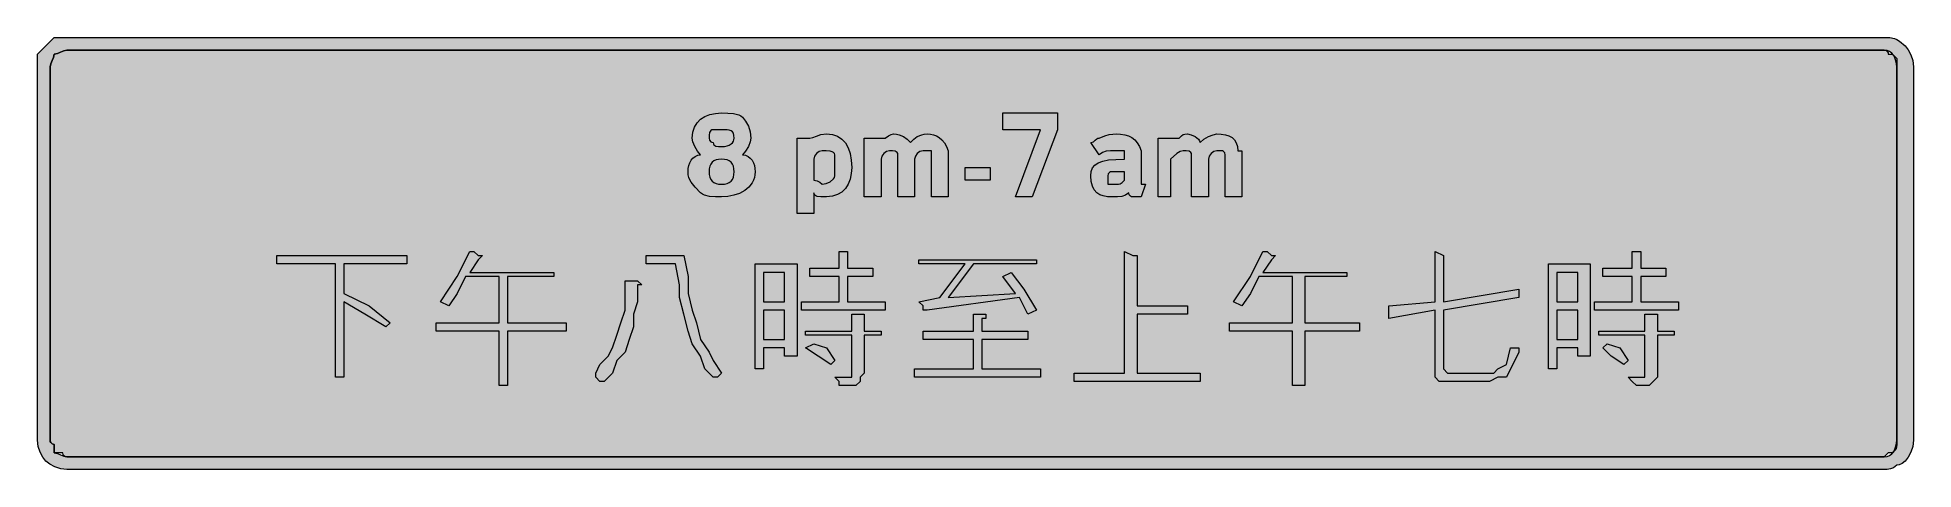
# Model space of a CAD drawing. Header units: metres. Extents: x 16 to 552, y 73 to 197.
import ezdxf

# ---------------------------------------------------------------- set-up
doc = ezdxf.new("R2010")
doc.units = ezdxf.units.M
doc.layers.add('FILL_BLACK_000000', color=7, linetype='Continuous', true_color=0x000000)
doc.layers.add('FILL_WHITE_FFFFFF', color=7, linetype='Continuous', true_color=0xffffff)

msp = doc.modelspace()

# ---------------------------------------------------------------- hatches: boundary and pattern name
at = {"layer": 'FILL_BLACK_000000', "true_color": 0x000000}
h = msp.add_hatch(color=7, dxfattribs=at)
h.dxf.hatch_style = 1
h.paths.add_polyline_path([(545.36, 196.52), (546.75, 196.26), (547.43, 195.97), (548.14, 195.55), (549.75, 194.16), (550.63, 193.05), (551.4, 191.61), (551.94, 189.94), (552.15, 188.16), (552.15, 81.36), (551.94, 79.58), (551.4, 77.91), (550.63, 76.47), (549.75, 75.36), (548.87, 74.67), (548.1, 74.31), (547.35, 74.16), (546.45, 73.47), (545.55, 73.11), (544.65, 72.98), (543.75, 72.96), (24.15, 72.96), (22.37, 73.17), (20.7, 73.71), (19.26, 74.48), (18.15, 75.36), (17.27, 76.47), (16.5, 77.91), (15.96, 79.58), (15.75, 81.36), (15.75, 188.16), (15.75, 191.76), (18.15, 194.16), (20.55, 196.56), (24.15, 196.56), (543.75, 196.56), (545.36, 196.52)])
h.paths.add_polyline_path([(22.35, 192.36), (21.45, 191.95), (20.55, 191.76), (20.36, 190.86), (19.95, 189.96), (19.54, 189.06), (19.35, 188.16), (19.35, 81.36), (19.4, 80.96), (19.54, 80.67), (19.95, 80.31), (20.55, 80.16), (20.55, 77.76), (21.45, 77.57), (22.35, 77.16), (23.25, 76.75), (24.15, 76.56), (543.75, 76.56), (544.59, 76.67), (545.32, 76.97), (545.94, 77.45), (546.45, 78.06), (546.84, 78.79), (547.13, 79.6), (547.29, 80.46), (547.35, 81.36), (547.35, 188.16), (547.29, 189.06), (547.13, 189.92), (546.84, 190.73), (546.45, 191.46), (545.94, 192.07), (545.32, 192.55), (544.59, 192.85), (543.75, 192.96), (24.15, 192.96), (23.25, 192.77), (22.35, 192.36)], flags=16)
h = msp.add_hatch(color=7, dxfattribs=at)
h.dxf.hatch_style = 1
h.paths.add_polyline_path([(206.46, 151.47), (205.85, 151.76), (205.35, 152.16), (203.77, 153.77), (202.65, 155.16), (202.26, 155.84), (201.97, 156.55), (201.81, 157.31), (201.75, 158.16), (201.81, 159.06), (201.97, 159.92), (202.26, 160.73), (202.65, 161.46), (203.16, 162.07), (203.77, 162.55), (204.51, 162.85), (205.35, 162.96), (204.47, 164.05), (203.7, 165.36), (203.16, 166.67), (202.95, 167.76), (203.11, 169.45), (203.59, 170.91), (204.34, 172.15), (205.35, 173.16), (206.58, 173.95), (208.01, 174.51), (209.61, 174.85), (211.35, 174.96), (213.13, 174.94), (214.8, 174.81), (216.24, 174.45), (216.85, 174.16), (217.35, 173.76), (218.23, 172.65), (219, 171.21), (219.54, 169.54), (219.75, 167.76), (219.54, 166.67), (219, 165.36), (218.23, 164.05), (217.35, 162.96), (218.19, 162.85), (218.92, 162.55), (219.54, 162.07), (220.05, 161.46), (220.44, 160.73), (220.72, 159.92), (220.89, 159.06), (220.95, 158.16), (220.89, 157.29), (220.73, 156.47), (220.48, 155.71), (220.12, 155.01), (219.18, 153.77), (217.95, 152.76), (216.5, 151.97), (214.87, 151.41), (213.14, 151.07), (211.35, 150.96), (209.57, 150.98), (207.9, 151.11), (206.46, 151.47)])
h.paths.add_polyline_path([(214.44, 169.57), (214.05, 169.86), (213.54, 170.03), (212.92, 170.12), (211.35, 170.16), (208.95, 170.16), (208.55, 170.11), (208.26, 169.95), (207.9, 169.41), (207.77, 168.64), (207.75, 167.76), (207.9, 167.16), (208.26, 166.75), (208.55, 166.61), (208.95, 166.56), (209, 166.16), (209.16, 165.87), (209.7, 165.51), (210.47, 165.38), (211.35, 165.36), (212.19, 165.41), (212.92, 165.57), (213.54, 165.8), (214.05, 166.11), (214.44, 166.47), (214.72, 166.88), (214.89, 167.31), (214.95, 167.76), (214.89, 168.55), (214.72, 169.15), (214.44, 169.57)], flags=16)
h.paths.add_polyline_path([(209.77, 161.53), (209.16, 161.25), (208.65, 160.86), (208.26, 160.35), (207.97, 159.73), (207.81, 159), (207.75, 158.16), (207.81, 157.32), (207.98, 156.58), (208.26, 155.97), (208.65, 155.46), (209.16, 155.07), (209.77, 154.78), (210.51, 154.62), (211.35, 154.56), (212.19, 154.62), (212.92, 154.78), (213.54, 155.07), (214.05, 155.46), (214.44, 155.97), (214.72, 156.58), (214.89, 157.32), (214.95, 158.16), (214.89, 159), (214.72, 159.73), (214.44, 160.35), (214.05, 160.86), (213.54, 161.25), (212.92, 161.53), (212.19, 161.7), (211.35, 161.76), (210.51, 161.7), (209.77, 161.53)], flags=16)
h = msp.add_hatch(color=7, dxfattribs=at)
h.dxf.hatch_style = 1
h.paths.add_polyline_path([(302.55, 170.16), (291.75, 170.16), (291.75, 174.96), (307.35, 174.96), (307.35, 170.16), (300.15, 150.96), (295.35, 150.96), (302.55, 170.16)])
h = msp.add_hatch(color=7, dxfattribs=at)
h.dxf.hatch_style = 1
h.paths.add_polyline_path([(238.5, 168.36), (239.76, 168.77), (241.35, 168.96), (243.04, 168.79), (244.5, 168.3), (245.74, 167.5), (246.75, 166.41), (247.54, 165.03), (248.1, 163.39), (248.44, 161.5), (248.55, 159.36), (248.44, 157.62), (248.1, 156.02), (247.54, 154.59), (246.75, 153.36), (245.74, 152.35), (244.5, 151.6), (243.04, 151.12), (241.35, 150.96), (239.77, 150.98), (238.65, 151.11), (238.26, 151.25), (237.98, 151.47), (237.81, 151.76), (237.75, 152.16), (237.75, 146.16), (232.95, 146.16), (232.95, 167.76), (236.55, 167.76), (237.47, 167.95), (238.5, 168.36)])
h.paths.add_polyline_path([(242.4, 155.31), (243.36, 156.08), (243.64, 156.51), (243.75, 156.96), (243.75, 158.16), (243.75, 161.76), (243.75, 162.96), (243.64, 163.36), (243.36, 163.65), (242.93, 163.87), (242.4, 164.01), (241.22, 164.14), (240.15, 164.16), (239.27, 163.95), (238.5, 163.41), (237.96, 162.64), (237.75, 161.76), (237.75, 158.16), (237.75, 155.76), (238.63, 155.57), (239.4, 155.16), (240.15, 154.56), (241.22, 154.77), (242.4, 155.31)], flags=16)
h = msp.add_hatch(color=7, dxfattribs=at)
h.dxf.hatch_style = 1
h.paths.add_polyline_path([(261.75, 150.96), (261.75, 162.96), (261.7, 163.36), (261.54, 163.65), (261, 164.01), (260.23, 164.14), (259.35, 164.16), (258.47, 163.95), (257.7, 163.41), (257.16, 162.64), (256.95, 161.76), (256.95, 150.96), (252.15, 150.96), (252.15, 167.76), (256.95, 167.76), (258.15, 167.76), (259.03, 168.45), (259.8, 168.81), (260.55, 168.96), (261.4, 168.91), (262.14, 168.75), (263.4, 168.21), (264.43, 167.44), (265.35, 166.56), (266.27, 167.44), (267.3, 168.21), (268.56, 168.75), (269.3, 168.91), (270.15, 168.96), (271.05, 168.9), (271.93, 168.72), (272.79, 168.39), (273.6, 167.91), (274.36, 167.26), (275.04, 166.43), (275.65, 165.4), (276.15, 164.16), (276.15, 162.96), (276.15, 150.96), (271.35, 150.96), (271.35, 162.96), (271.35, 164.16), (268.95, 164.16), (268.07, 163.95), (267.3, 163.41), (266.76, 162.64), (266.55, 161.76), (266.55, 150.96), (261.75, 150.96)])
h = msp.add_hatch(color=7, dxfattribs=at)
h.dxf.hatch_style = 1
h.paths.add_polyline_path([(326.55, 164.16), (325.35, 164.16), (324.15, 164.16), (322.56, 164.14), (321.3, 164.01), (320.27, 163.65), (319.35, 162.96), (316.95, 166.56), (317.35, 166.61), (317.66, 166.75), (318.15, 167.16), (318.64, 167.57), (318.95, 167.71), (319.35, 167.76), (320.94, 168.45), (322.2, 168.81), (323.23, 168.94), (324.15, 168.96), (325.44, 168.9), (326.62, 168.72), (327.69, 168.39), (328.65, 167.91), (329.49, 167.26), (330.22, 166.43), (330.84, 165.4), (331.35, 164.16), (331.35, 155.76), (331.35, 154.56), (332.55, 154.56), (331.35, 150.96), (328.95, 150.96), (328.55, 151.01), (328.26, 151.15), (327.9, 151.56), (327.75, 152.16), (326.83, 151.47), (325.8, 151.11), (324.54, 150.98), (322.95, 150.96), (321.66, 151.02), (320.49, 151.22), (319.47, 151.59), (318.6, 152.16), (317.9, 152.95), (317.38, 154), (317.06, 155.32), (316.95, 156.96), (317.07, 158.2), (317.44, 159.23), (318.09, 160.06), (319.05, 160.71), (320.35, 161.19), (322.01, 161.52), (324.07, 161.7), (326.55, 161.76), (326.55, 162.96), (326.55, 164.16)])
h.paths.add_polyline_path([(325.35, 154.71), (325.84, 155.07), (326.55, 155.76), (326.55, 158.16), (322.95, 158.16), (322.55, 158.11), (322.26, 157.97), (321.9, 157.56), (321.75, 156.96), (321.75, 154.56), (324.15, 154.56), (324.86, 154.58), (325.35, 154.71)], flags=16)
h = msp.add_hatch(color=7, dxfattribs=at)
h.dxf.hatch_style = 1
h.paths.add_polyline_path([(345.75, 150.96), (345.75, 162.96), (345.7, 163.36), (345.54, 163.65), (345, 164.01), (344.23, 164.14), (343.35, 164.16), (342.45, 163.95), (341.55, 163.41), (339.75, 161.76), (339.75, 150.96), (336.15, 150.96), (336.15, 167.76), (339.75, 167.76), (342.15, 167.76), (342.86, 168.45), (343.35, 168.81), (343.84, 168.94), (344.55, 168.96), (345.62, 168.75), (346.8, 168.21), (347.76, 167.44), (348.04, 167.01), (348.15, 166.56), (349.24, 167.44), (350.55, 168.21), (351.86, 168.75), (352.95, 168.96), (354.24, 168.9), (355.41, 168.72), (356.43, 168.39), (357.3, 167.91), (358, 167.26), (358.52, 166.43), (358.84, 165.4), (358.95, 164.16), (360.15, 164.16), (360.15, 162.96), (360.15, 150.96), (355.35, 150.96), (355.35, 162.96), (355.2, 163.56), (354.84, 163.97), (354.55, 164.11), (354.15, 164.16), (352.95, 164.16), (352.07, 163.95), (351.3, 163.41), (350.76, 162.64), (350.55, 161.76), (350.55, 150.96), (345.75, 150.96)])
h = msp.add_hatch(color=7, dxfattribs=at)
h.dxf.hatch_style = 1
h.paths.add_polyline_path([(288.15, 159.36), (288.15, 155.76), (280.95, 155.76), (280.95, 159.36), (288.15, 159.36)])
h = msp.add_hatch(color=7, dxfattribs=at)
h.dxf.hatch_style = 1
h.paths.add_polyline_path([(121.35, 134.16), (121.35, 131.76), (103.35, 131.76), (103.35, 123.36), (110.55, 119.76), (116.55, 114.96), (115.35, 113.76), (109.35, 117.36), (103.35, 120.96), (103.35, 99.36), (100.95, 99.36), (100.95, 131.76), (84.15, 131.76), (84.15, 134.16), (121.35, 134.16)])
h = msp.add_hatch(color=7, dxfattribs=at)
h.dxf.hatch_style = 1
h.paths.add_polyline_path([(163.35, 128.16), (150.15, 128.16), (150.15, 114.96), (166.95, 114.96), (166.95, 112.56), (150.15, 112.56), (150.15, 96.96), (147.75, 96.96), (147.75, 112.56), (129.75, 112.56), (129.75, 114.96), (147.75, 114.96), (147.75, 128.16), (138.15, 128.16), (135.75, 123.36), (133.35, 119.76), (130.95, 120.96), (135.75, 128.16), (139.35, 135.36), (140.55, 135.36), (141.75, 134.16), (142.95, 134.16), (141.75, 132.96), (139.35, 129.36), (163.35, 129.36), (163.35, 128.16)])
h = msp.add_hatch(color=7, dxfattribs=at)
h.dxf.hatch_style = 1
h.paths.add_polyline_path([(201.75, 128.16), (201.75, 123.36), (202.95, 118.56), (204.15, 114.96), (205.35, 110.16), (207.75, 106.56), (208.95, 104.16), (211.35, 100.56), (210.15, 99.36), (208.95, 99.36), (206.55, 101.76), (205.35, 105.36), (202.95, 108.96), (201.75, 112.56), (200.55, 117.36), (199.35, 122.16), (199.35, 125.76), (198.15, 131.76), (189.75, 131.76), (189.75, 134.16), (200.55, 134.16), (201.75, 128.16)])
h = msp.add_hatch(color=7, dxfattribs=at)
h.dxf.hatch_style = 1
h.paths.add_polyline_path([(258.15, 120.96), (258.15, 118.56), (256.95, 118.56), (234.15, 118.56), (234.15, 120.96), (243.75, 120.96), (244.95, 120.96), (244.95, 128.16), (243.75, 128.16), (237.75, 128.16), (236.55, 128.16), (236.55, 130.56), (237.75, 130.56), (243.75, 130.56), (244.95, 130.56), (244.95, 135.36), (246.15, 135.36), (247.35, 135.36), (247.35, 134.16), (247.35, 130.56), (254.55, 130.56), (254.55, 128.16), (247.35, 128.16), (247.35, 120.96), (256.95, 120.96), (258.15, 120.96)])
h = msp.add_hatch(color=7, dxfattribs=at)
h.dxf.hatch_style = 1
h.paths.add_polyline_path([(330.15, 117.36), (330.15, 100.56), (348.15, 100.56), (348.15, 98.16), (312.15, 98.16), (312.15, 100.56), (326.55, 100.56), (326.55, 135.36), (328.95, 134.16), (330.15, 134.16), (330.15, 132.96), (330.15, 119.76), (344.55, 119.76), (344.55, 117.36), (330.15, 117.36)])
h = msp.add_hatch(color=7, dxfattribs=at)
h.dxf.hatch_style = 1
h.paths.add_polyline_path([(390.15, 128.16), (378.15, 128.16), (378.15, 114.96), (393.75, 114.96), (393.75, 112.56), (378.15, 112.56), (378.15, 96.96), (374.55, 96.96), (374.55, 112.56), (356.55, 112.56), (356.55, 114.96), (374.55, 114.96), (374.55, 128.16), (364.95, 128.16), (362.55, 123.36), (360.15, 119.76), (357.75, 120.96), (362.55, 128.16), (366.15, 135.36), (367.35, 135.36), (368.55, 134.16), (369.75, 134.16), (368.55, 132.96), (366.15, 129.36), (390.15, 129.36), (390.15, 128.16)])
h = msp.add_hatch(color=7, dxfattribs=at)
h.dxf.hatch_style = 1
h.paths.add_polyline_path([(415.35, 120.96), (415.35, 135.36), (417.75, 134.16), (417.75, 132.96), (417.75, 120.96), (439.35, 124.56), (439.35, 122.16), (417.75, 118.56), (417.75, 101.76), (418.95, 100.56), (421.35, 100.56), (432.15, 100.56), (433.35, 101.76), (435.75, 102.96), (436.95, 107.76), (439.35, 107.76), (439.35, 106.56), (438.15, 104.16), (436.95, 101.76), (435.75, 99.36), (433.35, 99.36), (430.95, 98.16), (417.75, 98.16), (416.55, 98.16), (415.35, 99.36), (415.35, 100.56), (415.35, 101.76), (415.35, 118.56), (402.15, 116.16), (402.15, 119.76), (415.35, 120.96)])
h = msp.add_hatch(color=7, dxfattribs=at)
h.dxf.hatch_style = 1
h.paths.add_polyline_path([(484.95, 120.96), (484.95, 118.56), (483.75, 118.56), (460.95, 118.56), (460.95, 120.96), (470.55, 120.96), (471.75, 120.96), (471.75, 128.16), (470.55, 128.16), (464.55, 128.16), (463.35, 128.16), (463.35, 130.56), (464.55, 130.56), (470.55, 130.56), (471.75, 130.56), (471.75, 135.36), (472.95, 135.36), (474.15, 135.36), (474.15, 134.16), (474.15, 130.56), (481.35, 130.56), (481.35, 128.16), (474.15, 128.16), (474.15, 120.96), (483.75, 120.96), (484.95, 120.96)])
h = msp.add_hatch(color=7, dxfattribs=at)
h.dxf.hatch_style = 1
h.paths.add_polyline_path([(231.75, 131.76), (232.95, 131.76), (232.95, 105.36), (231.75, 105.36), (230.55, 105.36), (229.35, 105.36), (229.35, 107.76), (223.35, 107.76), (223.35, 102.96), (223.35, 101.76), (220.95, 101.76), (220.95, 102.96), (220.95, 131.76), (231.75, 131.76)])
h.paths.add_polyline_path([(229.35, 118.56), (223.35, 118.56), (223.35, 110.16), (229.35, 110.16), (229.35, 118.56)], flags=16)
h.paths.add_polyline_path([(229.35, 129.36), (223.35, 129.36), (223.35, 120.96), (229.35, 120.96), (229.35, 129.36)], flags=16)
h = msp.add_hatch(color=7, dxfattribs=at)
h.dxf.hatch_style = 1
h.paths.add_polyline_path([(294.15, 129.36), (297.75, 124.56), (301.35, 118.56), (298.95, 117.36), (296.55, 122.16), (270.15, 118.56), (268.95, 118.56), (268.95, 119.76), (267.75, 120.96), (273.75, 122.16), (280.95, 131.76), (267.75, 131.76), (267.75, 132.96), (301.35, 132.96), (301.35, 131.76), (283.35, 131.76), (276.15, 122.16), (295.35, 123.36), (291.75, 128.16), (294.15, 129.36)])
h = msp.add_hatch(color=7, dxfattribs=at)
h.dxf.hatch_style = 1
h.paths.add_polyline_path([(458.55, 131.76), (459.75, 131.76), (459.75, 105.36), (458.55, 105.36), (457.35, 105.36), (456.15, 105.36), (456.15, 107.76), (450.15, 107.76), (450.15, 102.96), (450.15, 101.76), (447.75, 101.76), (447.75, 102.96), (447.75, 131.76), (458.55, 131.76)])
h.paths.add_polyline_path([(456.15, 118.56), (450.15, 118.56), (450.15, 110.16), (456.15, 110.16), (456.15, 118.56)], flags=16)
h.paths.add_polyline_path([(456.15, 129.36), (450.15, 129.36), (450.15, 120.96), (456.15, 120.96), (456.15, 129.36)], flags=16)
h = msp.add_hatch(color=7, dxfattribs=at)
h.dxf.hatch_style = 1
h.paths.add_polyline_path([(175.35, 100.56), (176.55, 102.96), (178.95, 105.36), (180.15, 107.76), (181.35, 111.36), (182.55, 114.96), (183.75, 118.56), (183.75, 122.16), (183.75, 126.96), (187.35, 126.96), (188.55, 125.76), (187.35, 125.76), (187.35, 120.96), (186.15, 117.36), (186.15, 113.76), (184.95, 110.16), (183.75, 106.56), (181.35, 104.16), (180.15, 100.56), (177.75, 98.16), (176.55, 98.16), (175.35, 99.36), (175.35, 100.56)])
h = msp.add_hatch(color=7, dxfattribs=at)
h.dxf.hatch_style = 1
h.paths.add_polyline_path([(249.75, 117.36), (250.95, 117.36), (252.15, 117.36), (252.15, 116.16), (252.15, 113.76), (252.15, 112.56), (255.75, 112.56), (256.95, 112.56), (256.95, 111.36), (255.75, 111.36), (252.15, 111.36), (252.15, 110.16), (252.15, 100.56), (250.95, 99.36), (250.95, 98.16), (249.75, 96.96), (244.95, 96.96), (244.95, 98.16), (243.75, 99.36), (244.95, 99.36), (248.55, 99.36), (248.55, 100.56), (248.55, 101.76), (248.55, 110.16), (248.55, 111.36), (235.35, 111.36), (235.35, 112.56), (248.55, 112.56), (248.55, 113.76), (248.55, 117.36), (249.75, 117.36)])
h = msp.add_hatch(color=7, dxfattribs=at)
h.dxf.hatch_style = 1
h.paths.add_polyline_path([(302.55, 101.76), (302.55, 99.36), (266.55, 99.36), (266.55, 101.76), (283.35, 101.76), (283.35, 110.16), (268.95, 110.16), (268.95, 112.56), (283.35, 112.56), (283.35, 117.36), (285.75, 117.36), (286.95, 117.36), (286.95, 116.16), (285.75, 116.16), (285.75, 112.56), (298.95, 112.56), (298.95, 110.16), (285.75, 110.16), (285.75, 101.76), (302.55, 101.76)])
h = msp.add_hatch(color=7, dxfattribs=at)
h.dxf.hatch_style = 1
h.paths.add_polyline_path([(476.55, 117.36), (477.75, 117.36), (478.95, 117.36), (478.95, 116.16), (478.95, 113.76), (478.95, 112.56), (482.55, 112.56), (483.75, 112.56), (483.75, 111.36), (482.55, 111.36), (478.95, 111.36), (478.95, 110.16), (478.95, 100.56), (478.95, 99.36), (477.75, 98.16), (476.55, 96.96), (472.95, 96.96), (471.75, 98.16), (470.55, 99.36), (471.75, 99.36), (475.35, 99.36), (475.35, 100.56), (475.35, 101.76), (475.35, 110.16), (475.35, 111.36), (462.15, 111.36), (462.15, 112.56), (475.35, 112.56), (475.35, 113.76), (475.35, 117.36), (476.55, 117.36)])
h = msp.add_hatch(color=7, dxfattribs=at)
h.dxf.hatch_style = 1
h.paths.add_polyline_path([(241.35, 107.76), (243.75, 104.16), (242.55, 102.96), (238.95, 105.36), (235.35, 107.76), (237.75, 108.96), (241.35, 107.76)])
h = msp.add_hatch(color=7, dxfattribs=at)
h.dxf.hatch_style = 1
h.paths.add_polyline_path([(468.15, 107.76), (470.55, 104.16), (469.35, 102.96), (465.75, 105.36), (463.35, 107.76), (464.55, 108.96), (468.15, 107.76)])
at = {"layer": 'FILL_WHITE_FFFFFF', "true_color": 0xffffff}
h = msp.add_hatch(color=7, dxfattribs=at)
h.dxf.hatch_style = 1
h.paths.add_polyline_path([(544.35, 192.81), (544.76, 192.45), (544.9, 192.16), (544.95, 191.76), (546.15, 191.76), (547.35, 190.56), (547.35, 188.16), (547.35, 81.36), (547.35, 80.16), (547.33, 79.45), (547.2, 78.96), (546.84, 78.47), (546.15, 77.76), (544.95, 77.76), (543.75, 76.56), (24.15, 76.56), (23.75, 76.61), (23.46, 76.75), (23.1, 77.16), (22.95, 77.76), (20.55, 77.76), (20.55, 80.16), (19.95, 80.31), (19.54, 80.67), (19.4, 80.96), (19.35, 81.36), (19.35, 188.16), (19.54, 189.06), (19.95, 189.96), (20.36, 190.86), (20.55, 191.76), (21.45, 191.95), (22.35, 192.36), (23.25, 192.77), (24.15, 192.96), (543.75, 192.96), (544.35, 192.81)])

# ---------------------------------------------------------------- linework, layer by layer
at = {"layer": 'FILL_BLACK_000000', "lineweight": 0, "true_color": 0x000000}
for points in [[(545.36, 196.52), (546.75, 196.26), (547.43, 195.97), (548.14, 195.55), (549.75, 194.16), (550.63, 193.05), (551.4, 191.61), (551.94, 189.94), (552.15, 188.16), (552.15, 81.36), (551.94, 79.58), (551.4, 77.91), (550.63, 76.47), (549.75, 75.36), (548.87, 74.67), (548.1, 74.31), (547.35, 74.16), (546.45, 73.47), (545.55, 73.11), (544.65, 72.98), (543.75, 72.96), (24.15, 72.96), (22.37, 73.17), (20.7, 73.71), (19.26, 74.48), (18.15, 75.36), (17.27, 76.47), (16.5, 77.91), (15.96, 79.58), (15.75, 81.36), (15.75, 188.16), (15.75, 191.76), (18.15, 194.16), (20.55, 196.56), (24.15, 196.56), (543.75, 196.56)], [(22.35, 192.36), (21.45, 191.95), (20.55, 191.76), (20.36, 190.86), (19.95, 189.96), (19.54, 189.06), (19.35, 188.16), (19.35, 81.36), (19.4, 80.96), (19.54, 80.67), (19.95, 80.31), (20.55, 80.16), (20.55, 77.76), (21.45, 77.57), (22.35, 77.16), (23.25, 76.75), (24.15, 76.56), (543.75, 76.56), (544.59, 76.67), (545.32, 76.97), (545.94, 77.45), (546.45, 78.06), (546.84, 78.79), (547.13, 79.6), (547.29, 80.46), (547.35, 81.36), (547.35, 188.16), (547.29, 189.06), (547.13, 189.92), (546.84, 190.73), (546.45, 191.46), (545.94, 192.07), (545.32, 192.55), (544.59, 192.85), (543.75, 192.96), (24.15, 192.96), (23.25, 192.77)], [(206.46, 151.47), (205.85, 151.76), (205.35, 152.16), (203.77, 153.77), (202.65, 155.16), (202.26, 155.84), (201.97, 156.55), (201.81, 157.31), (201.75, 158.16), (201.81, 159.06), (201.97, 159.92), (202.26, 160.73), (202.65, 161.46), (203.16, 162.07), (203.77, 162.55), (204.51, 162.85), (205.35, 162.96), (204.47, 164.05), (203.7, 165.36), (203.16, 166.67), (202.95, 167.76), (203.11, 169.45), (203.59, 170.91), (204.34, 172.15), (205.35, 173.16), (206.58, 173.95), (208.01, 174.51), (209.61, 174.85), (211.35, 174.96), (213.13, 174.94), (214.8, 174.81), (216.24, 174.45), (216.85, 174.16), (217.35, 173.76), (218.23, 172.65), (219, 171.21), (219.54, 169.54), (219.75, 167.76), (219.54, 166.67), (219, 165.36), (218.23, 164.05), (217.35, 162.96), (218.19, 162.85), (218.92, 162.55), (219.54, 162.07), (220.05, 161.46), (220.44, 160.73), (220.72, 159.92), (220.89, 159.06), (220.95, 158.16), (220.89, 157.29), (220.73, 156.47), (220.48, 155.71), (220.12, 155.01), (219.18, 153.77), (217.95, 152.76), (216.5, 151.97), (214.87, 151.41), (213.14, 151.07), (211.35, 150.96), (209.57, 150.98), (207.9, 151.11)], [(302.55, 170.16), (291.75, 170.16), (291.75, 174.96), (307.35, 174.96), (307.35, 170.16), (300.15, 150.96), (295.35, 150.96)], [(214.44, 169.57), (214.05, 169.86), (213.54, 170.03), (212.92, 170.12), (211.35, 170.16), (208.95, 170.16), (208.55, 170.11), (208.26, 169.95), (207.9, 169.41), (207.77, 168.64), (207.75, 167.76), (207.9, 167.16), (208.26, 166.75), (208.55, 166.61), (208.95, 166.56), (209, 166.16), (209.16, 165.87), (209.7, 165.51), (210.47, 165.38), (211.35, 165.36), (212.19, 165.41), (212.92, 165.57), (213.54, 165.8), (214.05, 166.11), (214.44, 166.47), (214.72, 166.88), (214.89, 167.31), (214.95, 167.76), (214.89, 168.55), (214.72, 169.15)], [(238.5, 168.36), (239.76, 168.77), (241.35, 168.96), (243.04, 168.79), (244.5, 168.3), (245.74, 167.5), (246.75, 166.41), (247.54, 165.03), (248.1, 163.39), (248.44, 161.5), (248.55, 159.36), (248.44, 157.62), (248.1, 156.02), (247.54, 154.59), (246.75, 153.36), (245.74, 152.35), (244.5, 151.6), (243.04, 151.12), (241.35, 150.96), (239.77, 150.98), (238.65, 151.11), (238.26, 151.25), (237.98, 151.47), (237.81, 151.76), (237.75, 152.16), (237.75, 146.16), (232.95, 146.16), (232.95, 167.76), (236.55, 167.76), (237.47, 167.95)], [(261.75, 150.96), (261.75, 162.96), (261.7, 163.36), (261.54, 163.65), (261, 164.01), (260.23, 164.14), (259.35, 164.16), (258.47, 163.95), (257.7, 163.41), (257.16, 162.64), (256.95, 161.76), (256.95, 150.96), (252.15, 150.96), (252.15, 167.76), (256.95, 167.76), (258.15, 167.76), (259.03, 168.45), (259.8, 168.81), (260.55, 168.96), (261.4, 168.91), (262.14, 168.75), (263.4, 168.21), (264.43, 167.44), (265.35, 166.56), (266.27, 167.44), (267.3, 168.21), (268.56, 168.75), (269.3, 168.91), (270.15, 168.96), (271.05, 168.9), (271.93, 168.72), (272.79, 168.39), (273.6, 167.91), (274.36, 167.26), (275.04, 166.43), (275.65, 165.4), (276.15, 164.16), (276.15, 162.96), (276.15, 150.96), (271.35, 150.96), (271.35, 162.96), (271.35, 164.16), (268.95, 164.16), (268.07, 163.95), (267.3, 163.41), (266.76, 162.64), (266.55, 161.76), (266.55, 150.96)], [(326.55, 164.16), (325.35, 164.16), (324.15, 164.16), (322.56, 164.14), (321.3, 164.01), (320.27, 163.65), (319.35, 162.96), (316.95, 166.56), (317.35, 166.61), (317.66, 166.75), (318.15, 167.16), (318.64, 167.57), (318.95, 167.71), (319.35, 167.76), (320.94, 168.45), (322.2, 168.81), (323.23, 168.94), (324.15, 168.96), (325.44, 168.9), (326.62, 168.72), (327.69, 168.39), (328.65, 167.91), (329.49, 167.26), (330.22, 166.43), (330.84, 165.4), (331.35, 164.16), (331.35, 155.76), (331.35, 154.56), (332.55, 154.56), (331.35, 150.96), (328.95, 150.96), (328.55, 151.01), (328.26, 151.15), (327.9, 151.56), (327.75, 152.16), (326.83, 151.47), (325.8, 151.11), (324.54, 150.98), (322.95, 150.96), (321.66, 151.02), (320.49, 151.22), (319.47, 151.59), (318.6, 152.16), (317.9, 152.95), (317.38, 154), (317.06, 155.32), (316.95, 156.96), (317.07, 158.2), (317.44, 159.23), (318.09, 160.06), (319.05, 160.71), (320.35, 161.19), (322.01, 161.52), (324.07, 161.7), (326.55, 161.76), (326.55, 162.96)], [(345.75, 150.96), (345.75, 162.96), (345.7, 163.36), (345.54, 163.65), (345, 164.01), (344.23, 164.14), (343.35, 164.16), (342.45, 163.95), (341.55, 163.41), (339.75, 161.76), (339.75, 150.96), (336.15, 150.96), (336.15, 167.76), (339.75, 167.76), (342.15, 167.76), (342.86, 168.45), (343.35, 168.81), (343.84, 168.94), (344.55, 168.96), (345.62, 168.75), (346.8, 168.21), (347.76, 167.44), (348.04, 167.01), (348.15, 166.56), (349.24, 167.44), (350.55, 168.21), (351.86, 168.75), (352.95, 168.96), (354.24, 168.9), (355.41, 168.72), (356.43, 168.39), (357.3, 167.91), (358, 167.26), (358.52, 166.43), (358.84, 165.4), (358.95, 164.16), (360.15, 164.16), (360.15, 162.96), (360.15, 150.96), (355.35, 150.96), (355.35, 162.96), (355.2, 163.56), (354.84, 163.97), (354.55, 164.11), (354.15, 164.16), (352.95, 164.16), (352.07, 163.95), (351.3, 163.41), (350.76, 162.64), (350.55, 161.76), (350.55, 150.96)], [(209.77, 161.53), (209.16, 161.25), (208.65, 160.86), (208.26, 160.35), (207.97, 159.73), (207.81, 159), (207.75, 158.16), (207.81, 157.32), (207.98, 156.58), (208.26, 155.97), (208.65, 155.46), (209.16, 155.07), (209.77, 154.78), (210.51, 154.62), (211.35, 154.56), (212.19, 154.62), (212.92, 154.78), (213.54, 155.07), (214.05, 155.46), (214.44, 155.97), (214.72, 156.58), (214.89, 157.32), (214.95, 158.16), (214.89, 159), (214.72, 159.73), (214.44, 160.35), (214.05, 160.86), (213.54, 161.25), (212.92, 161.53), (212.19, 161.7), (211.35, 161.76), (210.51, 161.7)], [(242.4, 155.31), (243.36, 156.08), (243.64, 156.51), (243.75, 156.96), (243.75, 158.16), (243.75, 161.76), (243.75, 162.96), (243.64, 163.36), (243.36, 163.65), (242.93, 163.87), (242.4, 164.01), (241.22, 164.14), (240.15, 164.16), (239.27, 163.95), (238.5, 163.41), (237.96, 162.64), (237.75, 161.76), (237.75, 158.16), (237.75, 155.76), (238.63, 155.57), (239.4, 155.16), (240.15, 154.56), (241.22, 154.77)], [(288.15, 159.36), (288.15, 155.76), (280.95, 155.76), (280.95, 159.36)], [(325.35, 154.71), (325.84, 155.07), (326.55, 155.76), (326.55, 158.16), (322.95, 158.16), (322.55, 158.11), (322.26, 157.97), (321.9, 157.56), (321.75, 156.96), (321.75, 154.56), (324.15, 154.56), (324.86, 154.58)], [(121.35, 134.16), (121.35, 131.76), (103.35, 131.76), (103.35, 123.36), (110.55, 119.76), (116.55, 114.96), (115.35, 113.76), (109.35, 117.36), (103.35, 120.96), (103.35, 99.36), (100.95, 99.36), (100.95, 131.76), (84.15, 131.76), (84.15, 134.16)], [(163.35, 128.16), (150.15, 128.16), (150.15, 114.96), (166.95, 114.96), (166.95, 112.56), (150.15, 112.56), (150.15, 96.96), (147.75, 96.96), (147.75, 112.56), (129.75, 112.56), (129.75, 114.96), (147.75, 114.96), (147.75, 128.16), (138.15, 128.16), (135.75, 123.36), (133.35, 119.76), (130.95, 120.96), (135.75, 128.16), (139.35, 135.36), (140.55, 135.36), (141.75, 134.16), (142.95, 134.16), (141.75, 132.96), (139.35, 129.36), (163.35, 129.36)], [(201.75, 128.16), (201.75, 123.36), (202.95, 118.56), (204.15, 114.96), (205.35, 110.16), (207.75, 106.56), (208.95, 104.16), (211.35, 100.56), (210.15, 99.36), (208.95, 99.36), (206.55, 101.76), (205.35, 105.36), (202.95, 108.96), (201.75, 112.56), (200.55, 117.36), (199.35, 122.16), (199.35, 125.76), (198.15, 131.76), (189.75, 131.76), (189.75, 134.16), (200.55, 134.16)], [(258.15, 120.96), (258.15, 118.56), (256.95, 118.56), (234.15, 118.56), (234.15, 120.96), (243.75, 120.96), (244.95, 120.96), (244.95, 128.16), (243.75, 128.16), (237.75, 128.16), (236.55, 128.16), (236.55, 130.56), (237.75, 130.56), (243.75, 130.56), (244.95, 130.56), (244.95, 135.36), (246.15, 135.36), (247.35, 135.36), (247.35, 134.16), (247.35, 130.56), (254.55, 130.56), (254.55, 128.16), (247.35, 128.16), (247.35, 120.96), (256.95, 120.96)], [(330.15, 117.36), (330.15, 100.56), (348.15, 100.56), (348.15, 98.16), (312.15, 98.16), (312.15, 100.56), (326.55, 100.56), (326.55, 135.36), (328.95, 134.16), (330.15, 134.16), (330.15, 132.96), (330.15, 119.76), (344.55, 119.76), (344.55, 117.36)], [(390.15, 128.16), (378.15, 128.16), (378.15, 114.96), (393.75, 114.96), (393.75, 112.56), (378.15, 112.56), (378.15, 96.96), (374.55, 96.96), (374.55, 112.56), (356.55, 112.56), (356.55, 114.96), (374.55, 114.96), (374.55, 128.16), (364.95, 128.16), (362.55, 123.36), (360.15, 119.76), (357.75, 120.96), (362.55, 128.16), (366.15, 135.36), (367.35, 135.36), (368.55, 134.16), (369.75, 134.16), (368.55, 132.96), (366.15, 129.36), (390.15, 129.36)], [(415.35, 120.96), (415.35, 135.36), (417.75, 134.16), (417.75, 132.96), (417.75, 120.96), (439.35, 124.56), (439.35, 122.16), (417.75, 118.56), (417.75, 101.76), (418.95, 100.56), (421.35, 100.56), (432.15, 100.56), (433.35, 101.76), (435.75, 102.96), (436.95, 107.76), (439.35, 107.76), (439.35, 106.56), (438.15, 104.16), (436.95, 101.76), (435.75, 99.36), (433.35, 99.36), (430.95, 98.16), (417.75, 98.16), (416.55, 98.16), (415.35, 99.36), (415.35, 100.56), (415.35, 101.76), (415.35, 118.56), (402.15, 116.16), (402.15, 119.76)], [(484.95, 120.96), (484.95, 118.56), (483.75, 118.56), (460.95, 118.56), (460.95, 120.96), (470.55, 120.96), (471.75, 120.96), (471.75, 128.16), (470.55, 128.16), (464.55, 128.16), (463.35, 128.16), (463.35, 130.56), (464.55, 130.56), (470.55, 130.56), (471.75, 130.56), (471.75, 135.36), (472.95, 135.36), (474.15, 135.36), (474.15, 134.16), (474.15, 130.56), (481.35, 130.56), (481.35, 128.16), (474.15, 128.16), (474.15, 120.96), (483.75, 120.96)], [(231.75, 131.76), (232.95, 131.76), (232.95, 105.36), (231.75, 105.36), (230.55, 105.36), (229.35, 105.36), (229.35, 107.76), (223.35, 107.76), (223.35, 102.96), (223.35, 101.76), (220.95, 101.76), (220.95, 102.96), (220.95, 131.76)], [(229.35, 129.36), (223.35, 129.36), (223.35, 120.96), (229.35, 120.96)], [(294.15, 129.36), (297.75, 124.56), (301.35, 118.56), (298.95, 117.36), (296.55, 122.16), (270.15, 118.56), (268.95, 118.56), (268.95, 119.76), (267.75, 120.96), (273.75, 122.16), (280.95, 131.76), (267.75, 131.76), (267.75, 132.96), (301.35, 132.96), (301.35, 131.76), (283.35, 131.76), (276.15, 122.16), (295.35, 123.36), (291.75, 128.16)], [(458.55, 131.76), (459.75, 131.76), (459.75, 105.36), (458.55, 105.36), (457.35, 105.36), (456.15, 105.36), (456.15, 107.76), (450.15, 107.76), (450.15, 102.96), (450.15, 101.76), (447.75, 101.76), (447.75, 102.96), (447.75, 131.76)], [(456.15, 129.36), (450.15, 129.36), (450.15, 120.96), (456.15, 120.96)], [(175.35, 100.56), (176.55, 102.96), (178.95, 105.36), (180.15, 107.76), (181.35, 111.36), (182.55, 114.96), (183.75, 118.56), (183.75, 122.16), (183.75, 126.96), (187.35, 126.96), (188.55, 125.76), (187.35, 125.76), (187.35, 120.96), (186.15, 117.36), (186.15, 113.76), (184.95, 110.16), (183.75, 106.56), (181.35, 104.16), (180.15, 100.56), (177.75, 98.16), (176.55, 98.16), (175.35, 99.36)], [(229.35, 118.56), (223.35, 118.56), (223.35, 110.16), (229.35, 110.16)], [(456.15, 118.56), (450.15, 118.56), (450.15, 110.16), (456.15, 110.16)], [(249.75, 117.36), (250.95, 117.36), (252.15, 117.36), (252.15, 116.16), (252.15, 113.76), (252.15, 112.56), (255.75, 112.56), (256.95, 112.56), (256.95, 111.36), (255.75, 111.36), (252.15, 111.36), (252.15, 110.16), (252.15, 100.56), (250.95, 99.36), (250.95, 98.16), (249.75, 96.96), (244.95, 96.96), (244.95, 98.16), (243.75, 99.36), (244.95, 99.36), (248.55, 99.36), (248.55, 100.56), (248.55, 101.76), (248.55, 110.16), (248.55, 111.36), (235.35, 111.36), (235.35, 112.56), (248.55, 112.56), (248.55, 113.76), (248.55, 117.36)], [(302.55, 101.76), (302.55, 99.36), (266.55, 99.36), (266.55, 101.76), (283.35, 101.76), (283.35, 110.16), (268.95, 110.16), (268.95, 112.56), (283.35, 112.56), (283.35, 117.36), (285.75, 117.36), (286.95, 117.36), (286.95, 116.16), (285.75, 116.16), (285.75, 112.56), (298.95, 112.56), (298.95, 110.16), (285.75, 110.16), (285.75, 101.76)], [(476.55, 117.36), (477.75, 117.36), (478.95, 117.36), (478.95, 116.16), (478.95, 113.76), (478.95, 112.56), (482.55, 112.56), (483.75, 112.56), (483.75, 111.36), (482.55, 111.36), (478.95, 111.36), (478.95, 110.16), (478.95, 100.56), (478.95, 99.36), (477.75, 98.16), (476.55, 96.96), (472.95, 96.96), (471.75, 98.16), (470.55, 99.36), (471.75, 99.36), (475.35, 99.36), (475.35, 100.56), (475.35, 101.76), (475.35, 110.16), (475.35, 111.36), (462.15, 111.36), (462.15, 112.56), (475.35, 112.56), (475.35, 113.76), (475.35, 117.36)], [(241.35, 107.76), (243.75, 104.16), (242.55, 102.96), (238.95, 105.36), (235.35, 107.76), (237.75, 108.96)], [(468.15, 107.76), (470.55, 104.16), (469.35, 102.96), (465.75, 105.36), (463.35, 107.76), (464.55, 108.96)]]:
    msp.add_lwpolyline(points, close=True, dxfattribs=at)
at = {"layer": 'FILL_WHITE_FFFFFF', "lineweight": 0, "true_color": 0xffffff}
msp.add_lwpolyline([(544.35, 192.81), (544.76, 192.45), (544.9, 192.16), (544.95, 191.76), (546.15, 191.76), (547.35, 190.56), (547.35, 188.16), (547.35, 81.36), (547.35, 80.16), (547.33, 79.45), (547.2, 78.96), (546.84, 78.47), (546.15, 77.76), (544.95, 77.76), (543.75, 76.56), (24.15, 76.56), (23.75, 76.61), (23.46, 76.75), (23.1, 77.16), (22.95, 77.76), (20.55, 77.76), (20.55, 80.16), (19.95, 80.31), (19.54, 80.67), (19.4, 80.96), (19.35, 81.36), (19.35, 188.16), (19.54, 189.06), (19.95, 189.96), (20.36, 190.86), (20.55, 191.76), (21.45, 191.95), (22.35, 192.36), (23.25, 192.77), (24.15, 192.96), (543.75, 192.96)], close=True, dxfattribs=at)

doc.saveas('drawing.dxf')
